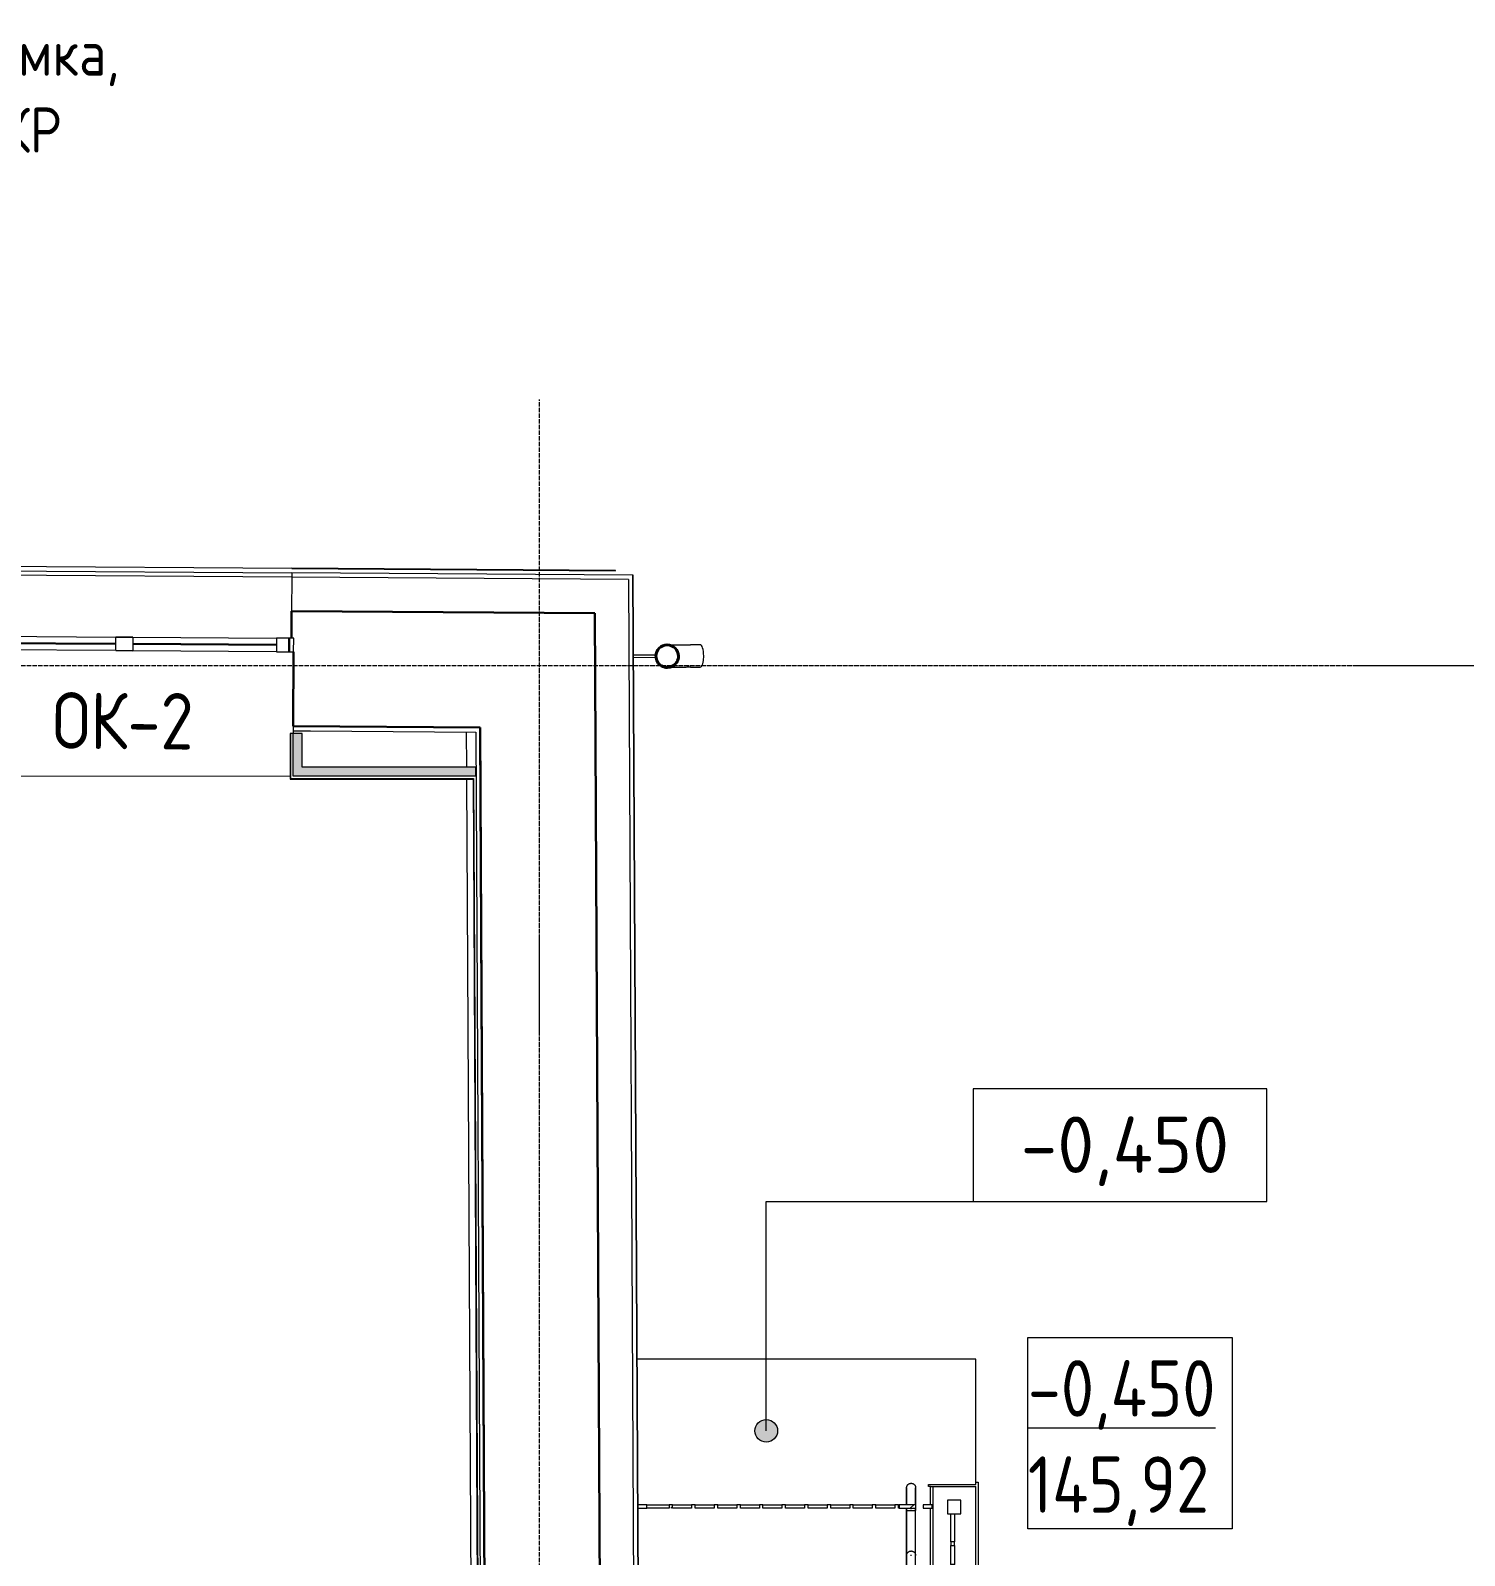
# Model space of a CAD drawing. Header units: millimetres. Extents: x 504091 to 2165846, y 135022 to 442887.
# Drawn here: x 1400895 to 1407246, y 343923 to 350679 of the extents above; entities that cross this region are included whole.
import ezdxf

# ---------------------------------------------------------------- set-up
doc = ezdxf.new("R2010")
doc.units = ezdxf.units.MM
doc.linetypes.add('ADSK_Линия сетки', pattern=[25, 20, -2.5, 0, -2.5])
doc.linetypes.add('осеваяX2', pattern=[4, 2.5, -0.5, 0.5, -0.5])
for name, color, linetype, lineweight in [('_ Окна', 7, 'Continuous', 30), ('Аннотация', 7, 'Continuous', 9), ('Марки окон', 7, 'Continuous', 20), ('Обобщенные модели', 7, 'Continuous', 18), ('Ограждение', 7, 'Continuous', 18), ('Окна', 7, 'Continuous', 18), ('Оси', 165, 'осеваяX2', 13), ('отметки', 7, 'Continuous', 20), ('Перекрытие', 7, 'Continuous', 18), ('Стены внутренние', 7, 'Continuous', 18), ('Стены наружные', 7, 'Continuous', 18), ('Стены несущие', 7, 'Continuous', 30), ('Стены отделка', 7, 'Continuous', 30), ('Стены штриховка', 7, 'Continuous', 18)]:
    doc.layers.add(name, color=color, linetype=linetype, lineweight=lineweight)
doc.styles.add('GOST Common_2', font='GOST_Common.ttf', dxfattribs={"width": 0.9, "height": 200})
doc.styles.add('GOST Common_3', font='GOST_Common.ttf', dxfattribs={"height": 250})
doc.styles.add('GOST Common_6', font='GOST_Common.ttf', dxfattribs={"width": 0.9, "height": 200})
pattern_1 = [(45, (0, 0), (-106.066, 106.066), [])]

# ---------------------------------------------------------------- blocks, each defined once
blk = doc.blocks.new('Водосток - Тип 1 _карниз больше 490мм_-5145492-План 1-го этажа')
at = {"layer": 'Обобщенные модели', "lineweight": 9}
h = blk.add_hatch(dxfattribs=at)
h.set_pattern_fill('FP_17', color=256, style=0, pattern_type=2)
h.set_pattern_definition([(134.709, (43192.47, -3623.99), (-106.60335, -105.52595), [])])
h.paths.add_polyline_path([(173.7, 148.9), (173.7, 171.1), (164.1, 191.2), (144.7, 205.5), (125, 210), (102.3, 204.3), (85.9, 191.2), (76.3, 171.1), (77.4, 146.5), (85.9, 128.8), (103.3, 115), (125, 110), (146.7, 115), (164.1, 128.8), (173.6, 148.6)])
at = {"layer": 'Обобщенные модели'}
for p, q in [((75, 306.2), (75, 263.6)), ((175, 263.6), (175, 306.2)), ((120, 109.1), (120, 11)), ((130, 11), (130, 109.1))]:
    blk.add_line(p, q, dxfattribs=at)
at = {"layer": 'Обобщенные модели', "flags": 128}
for points in [[(75, 173), (75, 174.3), (75, 177), (75, 179.8), (75, 182.9), (75, 186.2), (75, 189.7), (75, 193.4), (75, 197.2), (75, 201.3), (75, 205.5), (75, 209.9), (75, 214.4), (75, 219.1), (75, 224), (75, 229), (75, 234.1), (75, 239.3), (75, 244.6), (75, 250.1), (75, 255.6), (75, 261.3), (75, 263.6)], [(175, 263.6), (175, 258), (175, 252.4), (175, 246.9), (175, 241.5), (175, 236.2), (175, 231.1), (175, 226), (175, 221.1), (175, 216.4), (175, 211.8), (175, 207.3), (175, 203), (175, 198.9), (175, 194.9), (175, 191.2), (175, 187.6), (175, 184.3), (175, 181.1), (175, 178.1), (175, 175.4), (175, 173)]]:
    blk.add_lwpolyline(points, dxfattribs=at)
at = {"layer": 'Обобщенные модели'}
for start, end in [(90, 270), (270, 90)]:
    blk.add_arc((125, 160), 52, start, end, dxfattribs=at)
at = {"layer": 'Обобщенные модели', "lineweight": 40}
for start, end in [(90, 270), (270, 90)]:
    blk.add_arc((125, 160), 50, start, end, dxfattribs=at)
at = {"layer": 'Обобщенные модели'}
for start_param, end_param in [(4.712389, 6.283185), (3.141593, 4.712389)]:
    blk.add_ellipse((125, 306.2), major_axis=(-50, 0), ratio=0.309017, start_param=start_param, end_param=end_param, dxfattribs=at)
blk = doc.blocks.new('окна_rehau_двупольное_2_фрамуги - 1460х2440 _нов_-2129136-План 1-го этажа')
at = {"layer": '_ Окна', "lineweight": 18}
for p, q in [((-750, 75), (-750, 135)), ((-750, 135), (-674, 135)), ((-674, 75), (-750, 75)), ((-674, 135), (-674, 75)), ((-38, 75), (-38, 135)), ((-38, 135), (38, 135)), ((38, 75), (-38, 75)), ((38, 135), (38, 75)), ((674, 135), (674, 75)), ((750, 135), (674, 135)), ((674, 75), (750, 75)), ((750, 75), (750, 135))]:
    blk.add_line(p, q, dxfattribs=at)
at = {"layer": '_ Окна'}
for p, q in [((-730, 75), (-730, 135)), ((-674, 105), (-38, 105)), ((38, 105), (674, 105)), ((730, 75), (730, 135))]:
    blk.add_line(p, q, dxfattribs=at)
at = {"layer": 'Окна'}
for p, q in [((-750, 135), (-750, 75)), ((-674, 135), (-750, 135)), ((-750, 75), (-674, 75)), ((-674, 135), (-38, 135)), ((-38, 75), (-674, 75)), ((38, 135), (-38, 135)), ((-38, 75), (38, 75)), ((38, 135), (674, 135)), ((674, 75), (38, 75)), ((750, 135), (674, 135)), ((674, 75), (750, 75)), ((750, 75), (750, 135))]:
    blk.add_line(p, q, dxfattribs=at)
blk = doc.blocks.new('Ограждение 5 - Ограждение 1-6938385-План 1-го этажа')
at = {"layer": 'Ограждение'}
h = blk.add_hatch(dxfattribs=at)
h.set_pattern_fill('FP_23', color=256, style=0, pattern_type=2)
h.set_pattern_definition(pattern_1)
h.paths.add_polyline_path([(4731.5, 39310.6), (4739, 39310.6), (4739, 39326.6), (4699, 39326.6), (4699, 39310.6)])
h.paths.add_polyline_path([(4666.5, 39310.6), (4666.5, 39326.6), (4592.7, 39326.6), (4592.7, 39310.6), (4665.3, 39310.6)])
h.paths.add_polyline_path([(3453.4, 39310.6), (3475.1, 39310.6), (3475.1, 39326.6), (3435.1, 39326.6), (3435.2, 39310.6)])
h = blk.add_hatch(dxfattribs=at)
h.set_pattern_fill('FP_23', color=256, style=0, pattern_type=2)
h.set_pattern_definition(pattern_1)
h.paths.add_polyline_path([(3673.1, 39310.6), (3689.1, 39310.6), (3689.1, 39326.6), (3673.1, 39326.6)])
h.paths.add_polyline_path([(3573.1, 39310.6), (3589.1, 39310.6), (3589.1, 39326.6), (3573.1, 39326.6)])
h.paths.add_polyline_path([(4389.1, 39310.6), (4389.1, 39326.6), (4373.1, 39326.6), (4373.1, 39310.6)])
h.paths.add_polyline_path([(3773.1, 39310.6), (3789.1, 39310.6), (3789.1, 39326.6), (3773.1, 39326.6)])
h.paths.add_polyline_path([(3873.1, 39310.6), (3889.1, 39310.6), (3889.1, 39326.6), (3873.1, 39326.6)])
h.paths.add_polyline_path([(4589.1, 39310.6), (4589.1, 39326.6), (4573.1, 39326.6), (4573.1, 39310.6)])
h.paths.add_polyline_path([(4073.1, 39310.6), (4089.1, 39310.6), (4089.1, 39326.6), (4073.1, 39326.6)])
h.paths.add_polyline_path([(4489.1, 39310.6), (4489.1, 39326.6), (4473.1, 39326.6), (4473.1, 39310.6)])
h.paths.add_polyline_path([(3989.1, 39310.6), (3989.1, 39326.6), (3973.1, 39326.6), (3973.1, 39310.6)])
h.paths.add_polyline_path([(4273.1, 39310.6), (4289.1, 39310.6), (4289.1, 39326.6), (4273.1, 39326.6)])
h.paths.add_polyline_path([(4189.1, 39310.6), (4189.1, 39326.6), (4173.1, 39326.6), (4173.1, 39310.6)])
h = blk.add_hatch(dxfattribs=at)
h.set_pattern_fill('FP_23', color=256, style=0, pattern_type=2)
h.set_pattern_definition(pattern_1)
h.paths.add_polyline_path([(4837.5, 38534), (4837.5, 38650.8), (4821.5, 38650.8), (4821.5, 38534)])
at = {"layer": 'Ограждение', "lineweight": 18}
for p, q in [((3475.1, 39326.6), (3435.1, 39326.6)), ((3435.1, 39326.6), (3435.1, 39310.6)), ((3475.1, 39310.6), (3475.1, 39326.6)), ((3589.1, 39326.6), (3573.1, 39326.6)), ((3573.1, 39326.6), (3573.1, 39310.6)), ((3589.1, 39310.6), (3589.1, 39326.6)), ((3689.1, 39326.6), (3673.1, 39326.6)), ((3673.1, 39326.6), (3673.1, 39310.6)), ((3689.1, 39310.6), (3689.1, 39326.6)), ((3789.1, 39326.6), (3773.1, 39326.6)), ((3773.1, 39326.6), (3773.1, 39310.6)), ((3789.1, 39310.6), (3789.1, 39326.6)), ((3889.1, 39326.6), (3873.1, 39326.6)), ((3873.1, 39326.6), (3873.1, 39310.6)), ((3889.1, 39310.6), (3889.1, 39326.6)), ((3989.1, 39326.6), (3973.1, 39326.6)), ((3973.1, 39326.6), (3973.1, 39310.6)), ((3989.1, 39310.6), (3989.1, 39326.6)), ((4089.1, 39326.6), (4073.1, 39326.6)), ((4073.1, 39326.6), (4073.1, 39310.6)), ((4089.1, 39310.6), (4089.1, 39326.6)), ((4189.1, 39326.6), (4173.1, 39326.6)), ((4173.1, 39326.6), (4173.1, 39310.6)), ((4189.1, 39310.6), (4189.1, 39326.6)), ((4289.1, 39326.6), (4273.1, 39326.6)), ((4273.1, 39326.6), (4273.1, 39310.6)), ((4289.1, 39310.6), (4289.1, 39326.6)), ((4389.1, 39326.6), (4373.1, 39326.6)), ((4373.1, 39326.6), (4373.1, 39310.6)), ((4389.1, 39310.6), (4389.1, 39326.6)), ((4489.1, 39326.6), (4473.1, 39326.6)), ((4473.1, 39326.6), (4473.1, 39310.6)), ((4489.1, 39310.6), (4489.1, 39326.6)), ((4589.1, 39326.6), (4573.1, 39326.6)), ((4573.1, 39326.6), (4573.1, 39310.6)), ((4589.1, 39310.6), (4589.1, 39326.6)), ((4666.5, 39326.6), (4592.7, 39326.6)), ((4592.7, 39326.6), (4592.7, 39310.6)), ((4666.5, 39310.6), (4666.5, 39326.6)), ((4739, 39326.6), (4699, 39326.6)), ((4699, 39326.6), (4699, 39310.6)), ((4739, 39310.6), (4739, 39326.6)), ((4865.9, 39346.6), (4805.9, 39346.6)), ((4805.9, 39346.6), (4805.9, 39286.6)), ((4865.9, 39286.6), (4865.9, 39346.6)), ((3435.1, 39310.6), (3475.1, 39310.6)), ((4592.7, 39310.6), (4666.5, 39310.6)), ((4699, 39310.6), (4739, 39310.6)), ((4805.9, 39286.6), (4865.9, 39286.6)), ((4837.5, 39161.4), (4821.5, 39161.4)), ((4821.5, 39161.4), (4821.5, 39145.4)), ((4821.5, 39145.4), (4837.5, 39145.4)), ((4837.5, 39145.4), (4837.5, 39161.4)), ((4837.5, 39061.4), (4821.5, 39061.4)), ((4821.5, 39061.4), (4821.5, 39045.4)), ((4837.5, 39045.4), (4837.5, 39061.4)), ((4821.5, 39045.4), (4837.5, 39045.4)), ((4837.5, 38961.4), (4821.5, 38961.4)), ((4821.5, 38961.4), (4821.5, 38945.4)), ((4821.5, 38945.4), (4837.5, 38945.4)), ((4837.5, 38945.4), (4837.5, 38961.4)), ((4837.5, 38861.4), (4821.5, 38861.4)), ((4821.5, 38861.4), (4821.5, 38845.4)), ((4837.5, 38845.4), (4837.5, 38861.4)), ((4821.5, 38845.4), (4837.5, 38845.4)), ((4837.5, 38761.4), (4821.5, 38761.4)), ((4821.5, 38761.4), (4821.5, 38745.4)), ((4821.5, 38745.4), (4837.5, 38745.4)), ((4837.5, 38745.4), (4837.5, 38761.4)), ((4837.5, 38661.4), (4821.5, 38661.4)), ((4821.5, 38661.4), (4821.5, 38653.6)), ((4821.5, 38653.6), (4837.5, 38653.6)), ((4837.5, 38650.8), (4821.5, 38650.8)), ((4821.5, 38650.8), (4821.5, 38534)), ((4837.5, 38653.6), (4837.5, 38661.4)), ((4837.5, 38534), (4837.5, 38650.8)), ((4821.5, 38534), (4837.5, 38534))]:
    blk.add_line(p, q, dxfattribs=at)
at = {"layer": 'Ограждение'}
for p, q in [((3475.1, 39326.6), (3573.1, 39326.6)), ((3589.1, 39326.6), (3673.1, 39326.6)), ((3689.1, 39326.6), (3773.1, 39326.6)), ((3789.1, 39326.6), (3873.1, 39326.6)), ((3889.1, 39326.6), (3973.1, 39326.6)), ((3989.1, 39326.6), (4073.1, 39326.6)), ((4089.1, 39326.6), (4173.1, 39326.6)), ((4189.1, 39326.6), (4273.1, 39326.6)), ((4289.1, 39326.6), (4373.1, 39326.6)), ((4389.1, 39326.6), (4473.1, 39326.6)), ((4489.1, 39326.6), (4573.1, 39326.6)), ((4589.1, 39326.6), (4592.7, 39326.6)), ((3573.1, 39310.6), (3475.1, 39310.6)), ((3673.1, 39310.6), (3589.1, 39310.6)), ((3773.1, 39310.6), (3689.1, 39310.6)), ((3873.1, 39310.6), (3789.1, 39310.6)), ((3973.1, 39310.6), (3889.1, 39310.6)), ((4073.1, 39310.6), (3989.1, 39310.6)), ((4173.1, 39310.6), (4089.1, 39310.6)), ((4273.1, 39310.6), (4189.1, 39310.6)), ((4373.1, 39310.6), (4289.1, 39310.6)), ((4473.1, 39310.6), (4389.1, 39310.6)), ((4573.1, 39310.6), (4489.1, 39310.6)), ((4592.7, 39310.6), (4589.1, 39310.6)), ((4821.5, 39161.4), (4821.5, 39286.6)), ((4837.5, 39286.6), (4837.5, 39161.4)), ((4821.5, 39061.4), (4821.5, 39145.4)), ((4837.5, 39145.4), (4837.5, 39061.4)), ((4821.5, 38961.4), (4821.5, 39045.4)), ((4837.5, 39045.4), (4837.5, 38961.4)), ((4821.5, 38861.4), (4821.5, 38945.4)), ((4837.5, 38945.4), (4837.5, 38861.4)), ((4821.5, 38761.4), (4821.5, 38845.4)), ((4837.5, 38845.4), (4837.5, 38761.4)), ((4821.5, 38661.4), (4821.5, 38745.4)), ((4837.5, 38745.4), (4837.5, 38661.4)), ((4821.5, 38650.8), (4821.5, 38653.6)), ((4837.5, 38653.6), (4837.5, 38650.8)), ((4821.5, 36053.7), (4821.5, 38534)), ((4837.5, 38534), (4837.5, 36053.7)), ((4821.5, 36055.5), (4805.9, 36055.5)), ((4805.9, 36055.5), (4805.9, 35995.5)), ((4821.5, 36053.7), (4837.5, 36053.7)), ((4865.9, 36055.5), (4837.5, 36055.5)), ((4865.9, 35995.5), (4865.9, 36055.5)), ((4805.9, 35995.5), (4865.9, 35995.5)), ((4821.5, 33735.8), (4821.5, 35995.5)), ((4837.5, 35995.5), (4837.5, 33735.8)), ((3465.9, 33769.2), (3463.4, 33769.2)), ((3465.9, 33709.2), (3465.9, 33769.2)), ((3465.9, 33746.9), (4805.9, 33746.9)), ((3466, 33746.6), (4805.9, 33746.6)), ((3466, 33746.6), (3466, 33730.6)), ((4805.9, 33730.6), (3466, 33730.6)), ((4865.9, 33769.2), (4805.9, 33769.2)), ((4805.9, 33769.2), (4805.9, 33709.2)), ((4821.5, 33735.8), (4837.5, 33735.8)), ((4865.9, 33709.2), (4865.9, 33769.2)), ((3463.7, 33709.2), (3465.9, 33709.2)), ((4805.9, 33709.2), (4865.9, 33709.2))]:
    blk.add_line(p, q, dxfattribs=at)
blk = doc.blocks.new('Тип верхнего поручня - Верхний поручень_Внутренний_-6947283-План 1-го этажа')
at = {"layer": 'Ограждение'}
for p, q in [((4625.3, 39301.6), (4625.3, 39101.6)), ((4647.6, 39301.6), (4642.9, 39301.6)), ((4665.3, 39101.6), (4665.3, 39301.6)), ((4625.3, 39101.6), (4625.3, 38989.1)), ((4665.3, 38989.1), (4665.3, 39101.6)), ((4625.3, 38970.4), (4625.3, 36026.6)), ((4665.3, 36026.6), (4665.3, 38970.4)), ((4625.3, 36010.6), (4625.3, 35247.8)), ((4665.3, 35247.8), (4665.3, 36010.6)), ((4625.3, 35204), (4625.3, 35021.6)), ((4665.3, 35021.6), (4665.3, 35204)), ((4642.9, 35021.6), (4647.6, 35021.6))]:
    blk.add_line(p, q, dxfattribs=at)
at = {"layer": 'Ограждение', "flags": 128}
for points in [[(4625.3, 38989.1), (4625.3, 38987.9), (4625.3, 38986.7), (4625.3, 38985.5), (4625.3, 38984.3), (4625.3, 38983.2), (4625.3, 38982), (4625.3, 38980.8), (4625.3, 38979.7), (4625.3, 38978.5), (4625.3, 38977.4), (4625.3, 38976.3), (4625.3, 38975.3), (4625.3, 38974.2), (4625.3, 38973.2), (4625.3, 38972.2), (4625.3, 38971.2), (4625.3, 38970.4)], [(4665.3, 38970.4), (4665.3, 38971.3), (4665.3, 38972.3), (4665.3, 38973.3), (4665.3, 38974.3), (4665.3, 38975.4), (4665.3, 38976.5), (4665.3, 38977.6), (4665.3, 38978.7), (4665.3, 38979.8), (4665.3, 38981), (4665.3, 38982.1), (4665.3, 38983.3), (4665.3, 38984.5), (4665.3, 38985.7), (4665.3, 38986.9), (4665.3, 38988.1), (4665.3, 38989.1)], [(4625.3, 35204), (4625.3, 35206.8), (4625.3, 35209.6), (4625.3, 35212.4), (4625.3, 35215.2), (4625.3, 35217.9), (4625.3, 35220.7), (4625.3, 35223.4), (4625.3, 35226.1), (4625.3, 35228.7), (4625.3, 35231.3), (4625.3, 35233.8), (4625.3, 35236.4), (4625.3, 35238.8), (4625.3, 35241.2), (4625.3, 35243.6), (4625.3, 35245.8), (4625.3, 35247.8)], [(4665.3, 35247.8), (4665.3, 35245.5), (4665.3, 35243.3), (4665.3, 35240.9), (4665.3, 35238.5), (4665.3, 35236), (4665.3, 35233.5), (4665.3, 35231), (4665.3, 35228.3), (4665.3, 35225.7), (4665.3, 35223), (4665.3, 35220.3), (4665.3, 35217.6), (4665.3, 35214.8), (4665.3, 35212), (4665.3, 35209.3), (4665.3, 35206.5), (4665.3, 35204)]]:
    blk.add_lwpolyline(points, dxfattribs=at)
blk = doc.blocks.new('Тип верхнего поручня - D40 шаг 200-V91-План 1-го этажа')
at = {"layer": 'Ограждение'}
for p, q in [((0, 2.3), (0, 0)), ((0, 0), (0, -2.3))]:
    blk.add_line(p, q, dxfattribs=at)
at = {"layer": 'Ограждение', "flags": 128}
for points in [[(0, 20), (4, 20), (8, 20)], [(9, 20), (5.1, 20), (1.1, 20), (0, 20)], [(25, 20), (27.6, 20), (31.5, 20), (35.2, 20), (38.9, 20), (42.6, 20), (46.2, 20), (49.7, 20), (53.1, 20), (56.5, 20), (59.7, 20), (62.9, 20), (65.9, 20), (68.9, 20), (71.7, 20), (74.5, 20), (77.1, 20), (79.6, 20), (81.9, 20), (84.1, 20), (86.2, 20), (88.2, 20), (90, 20), (91.7, 20), (93.2, 20), (94.6, 20), (95.8, 20), (96.9, 20), (97.8, 20), (98.5, 20), (99.1, 20), (99.6, 20), (99.9, 20), (100, 20), (100, 20)], [(100, 20), (99.9, 20), (99.7, 20), (99.3, 20), (98.7, 20), (98, 20), (97.1, 20), (96.1, 20), (94.9, 20), (93.6, 20), (92.1, 20), (90.5, 20), (88.7, 20), (86.8, 20), (84.7, 20), (82.5, 20), (80.2, 20), (77.8, 20), (75.2, 20), (72.5, 20), (69.7, 20), (66.7, 20), (63.7, 20), (60.6, 20), (57.4, 20), (54, 20), (50.6, 20), (47.1, 20), (43.6, 20), (39.9, 20), (36.2, 20), (32.5, 20), (28.7, 20), (25, 20)], [(100, 20), (100.8, 20), (101.6, 19.9), (102.4, 19.9), (103.2, 19.7), (104, 19.6), (104.8, 19.4), (105.5, 19.2), (106.3, 19), (107, 18.7), (107.8, 18.4), (108.5, 18.1), (109.2, 17.7), (109.9, 17.4), (110.6, 16.9), (111.3, 16.5), (111.9, 16), (112.6, 15.6), (113.2, 15), (113.8, 14.5), (114.3, 13.9), (114.9, 13.3), (115.4, 12.7), (115.9, 12.1), (116.4, 11.5), (116.8, 10.8), (117.2, 10.1), (117.6, 9.4), (118, 8.7), (118.3, 8), (118.6, 7.2), (118.9, 6.5), (119.2, 5.7), (119.4, 5), (119.6, 4.2), (119.7, 3.4), (119.8, 2.6), (119.9, 1.8), (120, 1), (120, 0.2), (120, 0)], [(120, 0), (120, -0.8), (119.9, -1.6), (119.9, -2.4), (119.7, -3.2), (119.6, -4), (119.4, -4.8), (119.2, -5.5), (119, -6.3), (118.7, -7), (118.4, -7.8), (118.1, -8.5), (117.7, -9.2), (117.4, -9.9), (116.9, -10.6), (116.5, -11.3), (116, -11.9), (115.6, -12.6), (115, -13.2), (114.5, -13.8), (113.9, -14.3), (113.3, -14.9), (112.7, -15.4), (112.1, -15.9), (111.5, -16.4), (110.8, -16.8), (110.1, -17.2), (109.4, -17.6), (108.7, -18), (108, -18.3), (107.2, -18.6), (106.5, -18.9), (105.7, -19.2), (105, -19.4), (104.2, -19.6), (103.4, -19.7), (102.6, -19.8), (101.8, -19.9), (101, -20), (100.2, -20), (100, -20)], [(0, -20), (4, -20), (8, -20)], [(9, -20), (5.1, -20), (1.1, -20), (0, -20)], [(25, -20), (27.6, -20), (31.5, -20), (35.2, -20), (38.9, -20), (42.6, -20), (46.2, -20), (49.7, -20), (53.1, -20), (56.5, -20), (59.7, -20), (62.9, -20), (65.9, -20), (68.9, -20), (71.7, -20), (74.5, -20), (77.1, -20), (79.6, -20), (81.9, -20), (84.1, -20), (86.2, -20), (88.2, -20), (90, -20), (91.7, -20), (93.2, -20), (94.6, -20), (95.8, -20), (96.9, -20), (97.8, -20), (98.5, -20), (99.1, -20), (99.6, -20), (99.9, -20), (100, -20), (100, -20)], [(100, -20), (99.9, -20), (99.7, -20), (99.3, -20), (98.7, -20), (98, -20), (97.1, -20), (96.1, -20), (94.9, -20), (93.6, -20), (92.1, -20), (90.5, -20), (88.7, -20), (86.8, -20), (84.7, -20), (82.5, -20), (80.2, -20), (77.8, -20), (75.2, -20), (72.5, -20), (69.7, -20), (66.7, -20), (63.7, -20), (60.6, -20), (57.4, -20), (54, -20), (50.6, -20), (47.1, -20), (43.6, -20), (39.9, -20), (36.2, -20), (32.5, -20), (28.7, -20), (25, -20)]]:
    blk.add_lwpolyline(points, dxfattribs=at)
blk = doc.blocks.new('Тип верхнего поручня - Верхний поручень_Внутренний_-V92-План 1-го этажа')
at = {"layer": 'Ограждение'}
for p, q in [((4625.3, 39301.6), (4665.3, 39301.6)), ((4625.3, 38989.1), (4625.3, 39301.6)), ((4665.3, 38989.1), (4665.3, 39301.6)), ((4625.3, 38989.1), (4625.3, 38957.9)), ((4665.3, 38989.1), (4665.3, 38957.9)), ((4625.3, 36026.6), (4625.3, 38957.9)), ((4665.3, 36026.6), (4665.3, 38957.9)), ((4625.3, 35235.3), (4625.3, 36010.6)), ((4665.3, 35235.3), (4665.3, 36010.6)), ((4625.3, 35204), (4625.3, 35235.3)), ((4625.3, 35021.6), (4625.3, 35204)), ((4665.3, 35204), (4665.3, 35235.3)), ((4665.3, 35021.6), (4665.3, 35204)), ((4625.3, 35021.6), (4665.3, 35021.6))]:
    blk.add_line(p, q, dxfattribs=at)
blk = doc.blocks.new('Тип перил - Перила_Внутренний_-6947296-План 1-го этажа')
at = {"layer": 'Ограждение'}
for p, q in [((4625.3, 39101.6), (4625.3, 38989.1)), ((4647.6, 39101.6), (4642.9, 39101.6)), ((4665.3, 38989.1), (4665.3, 39101.6)), ((4625.3, 38970.4), (4625.3, 36026.6)), ((4665.3, 36026.6), (4665.3, 38970.4)), ((4625.3, 36010.6), (4625.3, 35221.6)), ((4665.3, 35221.6), (4665.3, 36010.6))]:
    blk.add_line(p, q, dxfattribs=at)
at = {"layer": 'Ограждение', "flags": 128}
for points in [[(4625.3, 38989.1), (4625.3, 38987.9), (4625.3, 38986.7), (4625.3, 38985.5), (4625.3, 38984.3), (4625.3, 38983.2), (4625.3, 38982), (4625.3, 38980.8), (4625.3, 38979.7), (4625.3, 38978.5), (4625.3, 38977.4), (4625.3, 38976.3), (4625.3, 38975.3), (4625.3, 38974.2), (4625.3, 38973.2), (4625.3, 38972.2), (4625.3, 38971.2), (4625.3, 38970.4)], [(4665.3, 38970.4), (4665.3, 38971.3), (4665.3, 38972.3), (4665.3, 38973.3), (4665.3, 38974.3), (4665.3, 38975.4), (4665.3, 38976.5), (4665.3, 38977.6), (4665.3, 38978.7), (4665.3, 38979.8), (4665.3, 38981), (4665.3, 38982.1), (4665.3, 38983.3), (4665.3, 38984.5), (4665.3, 38985.7), (4665.3, 38986.9), (4665.3, 38988.1), (4665.3, 38989.1)]]:
    blk.add_lwpolyline(points, dxfattribs=at)
blk = doc.blocks.new('Тип перил - D40-V94-План 1-го этажа')
at = {"layer": 'Ограждение', "flags": 128}
for points in [[(0, 20), (0.8, 20), (1.6, 19.9), (2.4, 19.9), (3.2, 19.7), (4, 19.6), (4.8, 19.4), (5.5, 19.2), (6.3, 19), (7, 18.7), (7.8, 18.4), (8.5, 18.1), (9.2, 17.7), (9.9, 17.4), (10.6, 16.9), (11.3, 16.5), (11.9, 16), (12.6, 15.6), (13.2, 15), (13.8, 14.5), (14.3, 13.9), (14.9, 13.3), (15.4, 12.7), (15.9, 12.1), (16.4, 11.5), (16.8, 10.8), (17.2, 10.1), (17.6, 9.4), (18, 8.7), (18.3, 8), (18.6, 7.2), (18.9, 6.5), (19.2, 5.7), (19.4, 5), (19.6, 4.2), (19.7, 3.4), (19.8, 2.6), (19.9, 1.8), (20, 1), (20, 0.2)], [(20, -0.8), (19.9, -1.6), (19.9, -2.4), (19.7, -3.2), (19.6, -4), (19.4, -4.8), (19.2, -5.5), (19, -6.3), (18.7, -7), (18.4, -7.8), (18.1, -8.5), (17.7, -9.2), (17.4, -9.9), (16.9, -10.6), (16.5, -11.3), (16, -11.9), (15.6, -12.6), (15, -13.2), (14.5, -13.8), (13.9, -14.3), (13.3, -14.9), (12.7, -15.4), (12.1, -15.9), (11.5, -16.4), (10.8, -16.8), (10.1, -17.2), (9.4, -17.6), (8.7, -18), (8, -18.3), (7.2, -18.6), (6.5, -18.9), (5.7, -19.2), (5, -19.4), (4.2, -19.6), (3.4, -19.7), (2.6, -19.8), (1.8, -19.9), (1, -20), (0.2, -20), (0, -20)]]:
    blk.add_lwpolyline(points, dxfattribs=at)
blk = doc.blocks.new('Высотные отметки - Рамка-12095-План 1-го этажа')
at = {"layer": 'Аннотация', "lineweight": 20}
for p, q in [((-6.5, 0), (-6.5, 5)), ((-6.5, 5), (6.5, 5)), ((6.5, 5), (6.5, 0)), ((6.5, 0), (-6.5, 0))]:
    blk.add_line(p, q, dxfattribs=at)

msp = doc.modelspace()

# ---------------------------------------------------------------- hatches: boundary and pattern name
at = {"layer": 'отметки'}
h = msp.add_hatch(color=256, dxfattribs=at)
edge = h.paths.add_edge_path()
edge.add_arc((1404154.06, 344474.9786), 50, 0, 360)
at = {"layer": 'Стены внутренние'}
for points in [[(1402058.1312, 347415.0222), (1402098.1312, 347415.0222), (1402098.1312, 347564.4472), (1402058.1312, 347564.4472), (1402058.1312, 347537.312)], [(1402867.3274, 347375.0222), (1402867.031, 347415.0222), (1402058.1312, 347415.0222), (1402058.1312, 347375.0222), (1402867.031, 347375.0222)]]:
    msp.add_hatch(color=256, dxfattribs=at).paths.add_polyline_path(points)

# ---------------------------------------------------------------- linework, layer by layer
at = {"layer": 'Аннотация', "lineweight": 9, "flags": 128}
msp.add_lwpolyline([(1405312.6382, 344888.6097), (1406218.0382, 344888.6097), (1406218.0382, 344041.6097), (1405312.6382, 344041.6097)], close=True, dxfattribs=at)
at = {"layer": 'Оси', "linetype": 'ADSK_Линия сетки'}
for p, q in [((1403149.8592, 300469.847), (1403149.8592, 349044.3426)), ((1390035.5654, 347866.3441), (1456265.2939, 347866.3441))]:
    msp.add_line(p, q, dxfattribs=at)
at = {"layer": 'отметки', "lineweight": 20}
for p, q in [((1404154.06, 345491.153), (1405720.6622, 345491.153)), ((1404154.06, 344474.9786), (1404154.06, 345491.153))]:
    msp.add_line(p, q, dxfattribs=at)
at = {"layer": 'отметки'}
msp.add_circle((1404154.06, 344474.9786), 50, dxfattribs=at)
at = {"layer": 'Перекрытие'}
for p, q in [((1402059.8592, 347791.7094), (1402059.8592, 347926.7124)), ((1402059.8592, 347564.4472), (1402059.8592, 347576.7045)), ((1397589.3711, 347381.4892), (1402046.1342, 347375.2999)), ((1405081.8363, 344792.9173), (1403582.1618, 344792.9173)), ((1405081.8363, 344247.9173), (1405081.8363, 344792.9173))]:
    msp.add_line(p, q, dxfattribs=at)
at = {"layer": 'Стены внутренние'}
for p, q in [((1402827.8247, 347415.0222), (1402827.0291, 347571.5522)), ((1402854.8097, 342106.0378), (1402828.0891, 347363.0222)), ((1404881.8363, 344147.9173), (1404881.8363, 344227.9173)), ((1404881.8363, 344227.9173), (1405081.8363, 344227.9173)), ((1404881.8363, 340847.9173), (1404881.8363, 344131.9173))]:
    msp.add_line(p, q, dxfattribs=at)
at = {"layer": 'Стены наружные'}
for p, q in [((1402052.914, 348295.7669), (1400577.8968, 348305.6731)), ((1400577.9035, 348306.6731), (1402052.9207, 348296.7669)), ((1402052.9823, 348256.766), (1400578.0156, 348266.6719)), ((1400578.1499, 348286.6714), (1402053.1167, 348276.7656)), ((1405081.8363, 344237.9173), (1405081.8363, 344247.9173)), ((1405081.8363, 344247.9173), (1405091.8363, 344247.9173)), ((1405091.8363, 344247.9173), (1405091.8363, 338432.9173)), ((1404871.8363, 344237.9173), (1405081.8363, 344237.9173)), ((1404871.8363, 344227.9173), (1404871.8363, 344237.9173)), ((1404881.8363, 344227.9173), (1404871.8363, 344227.9173)), ((1404891.8363, 344227.9173), (1404891.8363, 340847.9173)), ((1405081.8363, 338442.9173), (1405081.8363, 344227.9173))]:
    msp.add_line(p, q, dxfattribs=at)
at = {"layer": 'Стены несущие'}
for p, q in [((1402051.975, 348106.7694), (1402051.1691, 347986.7721)), ((1402051.975, 348106.7694), (1403394.3619, 348097.754)), ((1403433.7485, 340348.8872), (1403394.3619, 348097.754)), ((1402060.7659, 347926.7063), (1402058.5497, 347596.7138)), ((1402886.9303, 347591.1504), (1402058.5497, 347596.7138)), ((1402886.9303, 347591.1504), (1402916.9622, 341682.7067)), ((1402916.9623, 341682.695), (1402887.0319, 347571.1492))]:
    msp.add_line(p, q, dxfattribs=at)
at = {"layer": 'Стены отделка', "lineweight": 9}
for p, q in [((1402052.9207, 348296.7669), (1402052.914, 348295.7669)), ((1402052.914, 348295.7669), (1403486.7708, 348286.1372)), ((1403486.7775, 348287.1371), (1402052.9207, 348296.7669)), ((1402052.9823, 348256.766), (1402051.975, 348106.7694)), ((1402053.1167, 348276.7656), (1402052.9823, 348256.766)), ((1403543.6064, 348246.755), (1402052.9823, 348256.766)), ((1403563.5057, 348266.6218), (1402053.1167, 348276.7656)), ((1403486.7708, 348286.1372), (1403486.7775, 348287.1371)), ((1403603.7463, 340349.7513), (1403563.5057, 348266.6218)), ((1403564.506, 348266.4887), (1403563.5061, 348266.4836)), ((1403563.5061, 348266.4836), (1403603.7417, 340350.5889)), ((1403604.7416, 340350.594), (1403564.506, 348266.4887)), ((1402046.1312, 347564.7964), (1402046.1312, 347365.0222)), ((1402058.1312, 347564.7158), (1402046.1312, 347564.7964)), ((1402058.1312, 347375.0222), (1402058.1312, 347564.7158)), ((1402098.1312, 347564.4472), (1402058.1312, 347564.4472)), ((1402058.5497, 347596.7138), (1402058.4153, 347576.7142)), ((1402058.4153, 347576.7142), (1402135.9489, 347576.1935)), ((1402058.5497, 347596.7138), (1402058.5497, 347596.7138)), ((1402098.1312, 347415.0222), (1402098.1312, 347564.4472)), ((1402135.9489, 347576.1935), (1402867.031, 347571.2836)), ((1402867.031, 347571.2836), (1402894.8611, 342096.0378)), ((1402887.0319, 347571.1492), (1402886.9303, 347591.1504)), ((1402048.1312, 347363.0222), (1402856.0894, 347363.0222)), ((1402868.0286, 347375.0222), (1402058.1312, 347375.0222)), ((1402867.3274, 347415.0222), (1402098.1312, 347415.0222)), ((1402856.0894, 347363.0222), (1402882.8101, 342106.0378)), ((1402867.3274, 347375.0222), (1402867.3274, 347415.0222))]:
    msp.add_line(p, q, dxfattribs=at)
at = {"layer": 'Стены штриховка'}
for p, q in [((1403543.6064, 348246.755), (1403583.7466, 340349.6497)), ((1402048.1312, 347363.0222), (1402048.1312, 347564.783)), ((1402046.1312, 347365.0222), (1402858.0793, 347365.0222)), ((1402046.1312, 347365.0222), (1402046.1312, 347363.0222)), ((1402046.1312, 347363.0222), (1402048.1312, 347363.0222)), ((1402858.0793, 347365.0222), (1402884.8101, 342106.0378))]:
    msp.add_line(p, q, dxfattribs=at)

# ---------------------------------------------------------------- block references
at = {"layer": 'Обобщенные модели', "rotation": 270.2912255442424}
msp.add_blockref('Водосток - Тип 1 _карниз больше 490мм_-5145492-План 1-го этажа', (1403554.6998, 348031.673), dxfattribs=at)
at = {"layer": 'Ограждение', "rotation": 90}
for name, p in [('Тип верхнего поручня - D40 шаг 200-V91-План 1-го этажа', (1404795.552, 344122.9173)), ('Тип перил - D40-V94-План 1-го этажа', (1404795.552, 343922.9173))]:
    msp.add_blockref(name, p, dxfattribs=at)
at = {"layer": 'Ограждение'}
for name in ['Ограждение 5 - Ограждение 1-6938385-План 1-го этажа', 'Тип верхнего поручня - Верхний поручень_Внутренний_-6947283-План 1-го этажа', 'Тип верхнего поручня - Верхний поручень_Внутренний_-V92-План 1-го этажа', 'Тип перил - Перила_Внутренний_-6947296-План 1-го этажа']:
    msp.add_blockref(name, (1400150.2939, 304821.3441), dxfattribs=at)
at = {"layer": 'Окна', "rotation": 359.6152078770644}
msp.add_blockref('окна_rehau_двупольное_2_фрамуги - 1460х2440 _нов_-2129136-План 1-го этажа', (1401310.2791, 347856.7449), dxfattribs=at)
at = {"layer": 'отметки', "lineweight": 20, "extrusion": (0, 0, -1), "xscale": 99.99999999999993, "yscale": 99.99999999999993, "zscale": 99.99999999999993}
msp.add_blockref('Высотные отметки - Рамка-12095-План 1-го этажа', (-1405720.6622, 345491.153), dxfattribs=at)

# ---------------------------------------------------------------- texts
at = {"layer": 'Аннотация', "lineweight": 9, "attachment_point": 1, "line_spacing_factor": 1.022766}
for s, insert, char_height, width, style in [('\\pt360,720,1080,1440,1800,2160,2520,2880,3240,3600,3960,4320,4680,5040,5400,5760,6120,6480,6840,7200,7560,7920,8280,8640,9000,9360,9720,10080,10440,10800,11160,11520;Навес приямка,\\Pсм.Раздел КР', (1399620.601, 350679.2416), 200, 2178.9, 'GOST Common_6'), ('\\pt360,720,1080,1440,1800,2160,2520,2880,3240,3600,3960,4320,4680,5040,5400,5760,6120,6480,6840,7200,7560,7920,8280,8640,9000,9360,9720,10080,10440,10800,11160,11520;{\\L-0,450\\P}145,92', (1405312.6382, 344788.2299), 250, 914.454, 'GOST Common_2')]:
    msp.add_mtext(s, dxfattribs=dict(at, insert=insert, char_height=char_height, width=width, style=style))
at = {"layer": 'Марки окон', "lineweight": 9, "insert": (1401305.0836, 347620.2965), "char_height": 250, "width": 684.9, "attachment_point": 5, "rotation": 359.61520788, "line_spacing_factor": 1.022766, "style": 'GOST Common_2'}
msp.add_mtext('\\pt450,900,1350,1800,2250,2700,3150,3600,4050,4500,4950,5400,5850,6300,6750,7200,7650,8100,8550,9000,9450,9900,10350,10800,11250,11700,12150,12600,13050,13500,13950,14400;ОК-2', dxfattribs=at)
at = {"layer": 'отметки', "lineweight": 20, "insert": (1405280.6721, 345867.8601), "char_height": 250, "width": 1055.976244, "attachment_point": 1, "line_spacing_factor": 1.022761, "style": 'GOST Common_3'}
msp.add_mtext('-0,450', dxfattribs=at)

doc.saveas('drawing.dxf')
